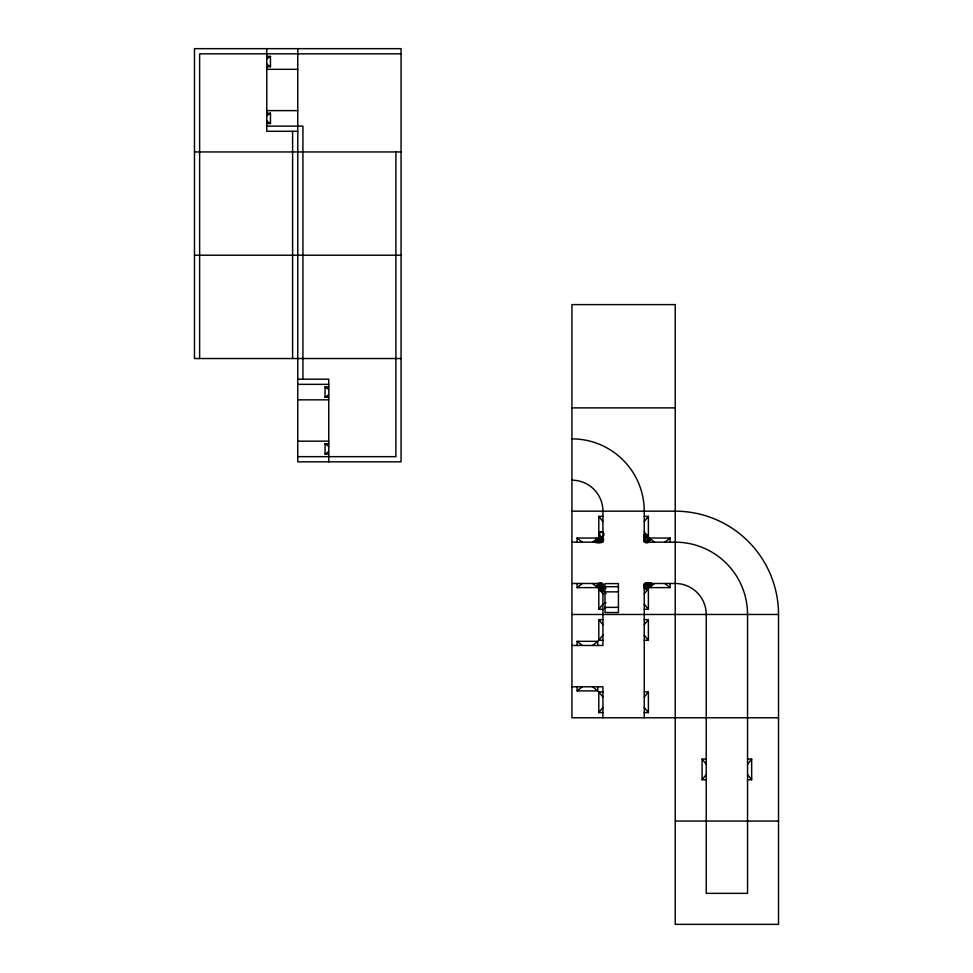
<?xml version="1.0" encoding="UTF-8"?>
<svg xmlns="http://www.w3.org/2000/svg" width="973" height="973" viewBox="0 0 973 973"><rect width="100%" height="100%" fill="white"/><g stroke="black" fill="none" stroke-linecap="round" stroke-linejoin="round"><path stroke-width="1.46" d="M644.248 521.504L648.383 516.347L644.248 516.347M602.932 609.305L598.796 609.305L602.932 604.148M602.932 640.295L598.796 640.295L602.932 635.126M644.248 593.81L648.383 588.653L644.248 588.653M644.248 624.8L648.383 619.631L644.248 619.631M602.932 712.601L598.796 712.601L602.932 707.432M644.248 697.106L648.383 691.937L644.248 691.937M706.228 779.738L702.092 779.738L706.228 774.581M747.544 764.243L751.667 759.086L747.544 759.086M598.699 541.243L599.319 540.623L598.699 537.522L601.995 537.522L601.995 541.645L595.391 541.243L598.079 540.623L598.699 541.645M599.769 539.443L600.134 538.641M599.465 539.443L600.207 538.714M599.319 538.556L601.995 537.935M645.172 537.935L645.792 535.247L644.758 534.627L644.758 541.243L648.894 541.243L648.894 537.935L647.86 538.556L644.758 537.935M601.995 587.716L599.319 588.337L599.319 590.404L602.409 591.025L602.409 584.408L598.286 584.408L598.286 587.716L599.319 587.096L602.409 587.716M598.699 584.408L599.319 585.028L601.995 584.408M645.172 541.243L645.792 540.623L648.48 541.243M645.172 587.716L647.86 587.096L648.48 588.13L645.172 588.13L645.172 584.007L651.788 584.007L651.168 587.096L649.1 587.096L648.48 584.007M645.172 584.408L647.86 585.028L648.48 584.408M592.606 542.168L597.763 538.033L577.111 538.033L577.111 542.168M577.111 583.484L577.111 587.619L582.268 583.484M664.9 542.168L670.069 538.033L670.069 542.168M649.417 583.484L649.417 587.619L654.574 583.484M592.606 645.464L597.763 641.329L597.763 645.464M577.111 686.78L577.111 690.903L582.268 686.78M266.772 58.976L270.47 56.398L270.47 66.723L266.772 66.723M266.772 115.787L270.47 113.209L270.47 123.535L266.772 123.535M328.752 386.938L325.055 386.938L325.055 397.264L328.752 394.685M328.752 443.749L325.055 443.749L325.055 454.075L328.752 451.496M401.058 53.819L199.635 53.819L199.635 358.526M266.772 56.398L270.47 56.398M266.772 69.314L297.762 69.314M266.772 110.63L297.762 110.63M266.772 113.209L270.47 113.209M266.772 126.125L302.931 126.125L302.931 379.19M297.762 131.282L266.772 131.282L266.772 48.65M194.478 151.946L401.058 151.946M194.478 255.23L401.058 255.23M401.058 358.526L194.478 358.526L194.478 48.65L401.058 48.65L401.058 461.822L297.762 461.822L297.762 48.65M297.762 379.19L328.752 379.19L328.752 461.822M297.762 384.347L328.752 384.347M325.055 397.264L328.752 397.264M297.762 399.842L328.752 399.842M571.942 407.882L675.238 407.882M297.762 441.158L328.752 441.158M325.055 454.075L328.752 454.075M297.762 456.653L395.889 456.653L395.889 151.946M571.942 511.178L675.238 511.178A103.296 103.296 0 0 1 778.522 614.474L778.522 924.35L675.238 924.35L675.238 304.598L571.942 304.598L571.942 717.77L778.522 717.77M602.932 536.999L598.796 536.999L598.796 516.347L602.932 516.347M602.932 531.842L599.83 531.842L599.83 536.999M644.758 535.138L643.725 535.138L643.725 537.412M643.725 535.247L644.758 535.247M645.792 535.247L647.86 535.247L647.86 537.315L645.792 537.315M599.21 536.488L601.484 536.488L601.484 537.522M644.248 536.999L648.383 536.999L648.383 516.347M643.725 537.315L644.758 537.315M598.699 537.935L602.409 537.935L602.409 541.243L595.391 541.243M670.069 538.033L649.417 538.033L654.574 542.168M603.442 538.446L602.409 538.446L603.442 538.556L603.442 540.72L602.409 540.72M643.725 538.446L644.758 538.446L643.725 538.556L643.725 540.72L644.758 540.72M649.928 538.446L648.894 538.446L649.928 538.556L649.928 540.72L648.894 540.72M598.079 538.969L599.319 538.969M598.079 540.21L599.319 540.21M599.319 540.623L601.995 541.243M602.409 540.623L603.442 540.623M643.725 540.623L644.758 540.623M648.894 540.623L649.928 540.623M571.942 542.168L596.473 542.168M597.763 542.168L602.932 542.168L602.932 511.178A30.99 30.99 0 0 0 571.942 480.188M599.21 542.679L601.484 542.679L601.484 541.645M647.969 542.679L645.695 542.679L645.695 541.645M571.942 583.484L602.932 583.484L602.932 645.464L571.942 645.464M651.788 584.408L644.758 584.408L644.758 587.716L648.48 587.716M597.252 585.028L598.286 584.931M602.409 585.028L603.442 584.931L603.442 587.206L602.409 587.206L603.442 587.096M643.725 585.028L644.758 584.931M649.1 585.028L651.168 585.028M647.86 585.442L649.1 585.442M604.999 586.707L618.427 586.707M647.86 586.683L649.1 586.683M597.252 587.096L598.286 587.096L597.252 587.206L597.252 584.931M643.725 587.096L644.758 587.096L643.725 587.206L643.725 584.931M577.111 587.619L597.763 587.619L597.763 583.484M649.417 587.619L670.069 587.619L670.069 583.484M602.409 588.239L603.442 588.239L603.442 590.514L602.409 590.404M604.999 588.324L606.033 588.324M602.409 588.337L603.442 588.337M598.796 609.305L598.796 588.653L602.932 588.653M647.969 589.164L645.695 589.164L645.695 588.13M604.999 591.864L618.427 591.864M604.999 593.348L606.033 593.348M604.999 602.786L606.033 602.786M604.999 607.359L618.427 607.359M604.999 607.809L606.033 607.809M644.248 609.305L648.383 609.305L648.383 588.653M571.942 614.474L778.522 614.474M598.796 640.295L598.796 619.631L602.932 619.631M644.248 640.295L648.383 640.295L648.383 619.631M577.111 645.464L577.111 641.329L597.763 641.329M571.942 686.78L602.932 686.78L602.932 717.77M577.111 690.903L597.763 690.903L597.763 686.78M598.796 712.601L598.796 691.937L602.932 691.937M644.248 712.601L648.383 712.601L648.383 691.937M702.092 779.738L702.092 759.086L706.228 759.086M747.544 779.738L751.667 779.738L751.667 759.086M675.238 821.054L778.522 821.054M266.772 64.145L270.47 66.723M266.772 120.956L270.47 123.535M325.055 386.938L328.752 389.516M325.055 443.749L328.752 446.327M664.9 583.484L670.069 587.619M577.111 538.033L582.268 542.168M592.606 583.484L597.763 587.619M577.111 641.329L582.268 645.464M592.606 686.78L597.763 690.903M644.248 531.842L648.383 536.999M598.796 516.347L602.932 521.504M644.248 604.148L648.383 609.305M644.248 635.126L648.383 640.295M598.796 588.653L602.932 593.81M747.544 774.581L751.667 779.738M598.796 619.631L602.932 624.8M702.092 759.086L706.228 764.243M644.248 707.432L648.383 712.601M598.796 691.937L602.932 697.106M651.265 584.007L651.265 582.973L649.003 582.973L649.003 584.007M651.168 582.973L651.168 584.007M649.1 582.973L649.1 584.007M648.48 537.935L648.48 541.645L645.172 541.645L645.172 534.627M647.86 538.556L647.86 540.623M647.969 541.645L647.86 542.679M647.86 584.007L647.969 582.973L645.695 582.973L645.695 584.007M647.86 585.028L647.86 587.096M647.969 588.13L647.86 589.164M647.446 537.315L647.446 538.556M646.206 537.315L646.206 538.556M645.792 538.556L645.792 540.623M645.792 541.645L645.792 542.679M645.792 582.973L645.792 584.007M645.792 585.028L645.792 587.096M645.792 588.13L645.792 589.164M644.248 717.77L644.248 583.484L675.238 583.484A30.99 30.99 0 0 1 706.228 614.474L706.228 893.36L747.544 893.36L747.544 614.474A72.306 72.306 0 0 0 675.238 542.168L644.248 542.168L644.248 511.178A72.306 72.306 0 0 0 571.942 438.872M601.995 591.025L601.995 584.007L598.699 584.007L598.699 587.716M601.375 538.556L601.375 540.623M601.484 584.007L601.375 582.973L599.21 582.973L599.21 584.007M601.375 585.028L601.375 587.096M601.375 588.337L601.375 590.404M600.973 587.096L600.973 588.337M599.733 587.096L599.733 588.337M599.319 536.488L599.319 537.522M599.21 541.645L599.319 542.679M599.319 585.028L599.319 587.096M598.176 541.645L598.176 542.679L595.902 542.679L596.011 541.645M598.079 540.623L598.079 538.556L596.011 538.556L596.011 540.623M598.079 541.645L598.079 542.679M292.605 131.282L292.605 358.526M599.806 536.464A2.578 2.578 0 0 1 599.806 532.377A2.578 2.578 0 0 1 603.771 533.435A2.578 2.578 0 0 1 601.715 536.987M618.427 583.605L604.999 583.605L604.999 612.528L618.427 612.528L618.427 583.605"/></g></svg>
